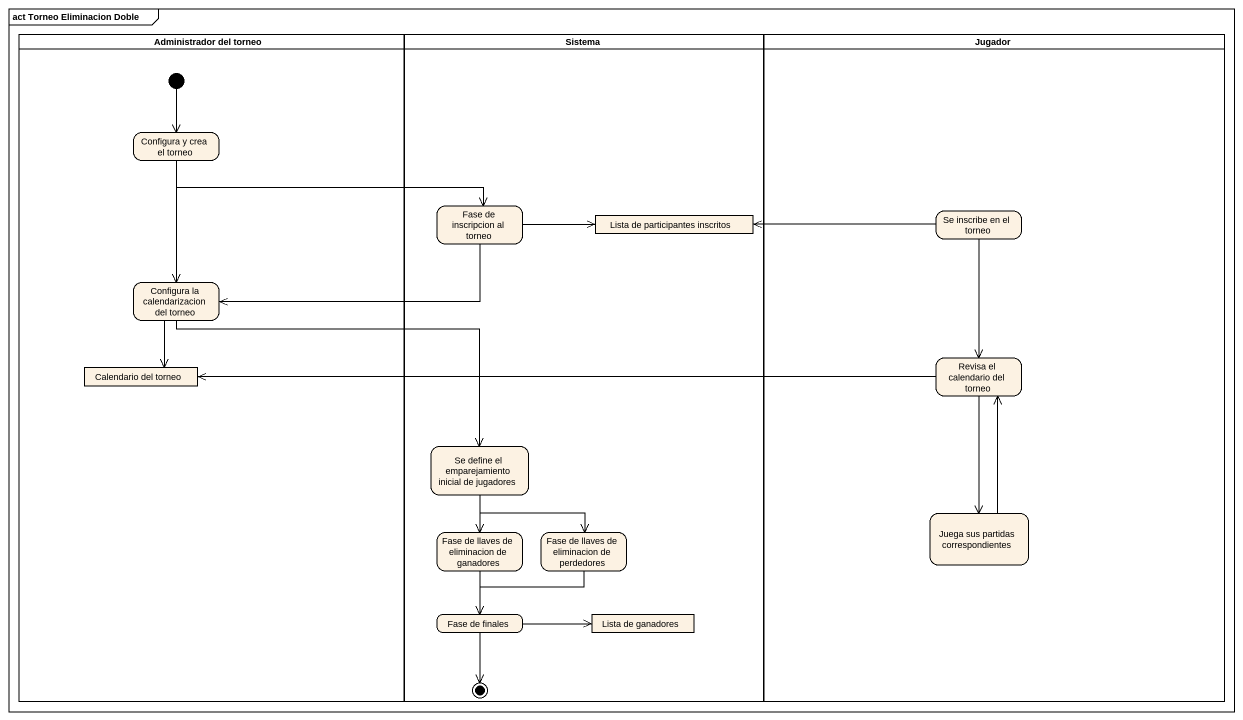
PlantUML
@startuml
mainframe act Torneo Eliminacion Doble
hide empty description
state "Administrador del torneo" as Administrador_del_torneo <<partition>> {
  state "Configura y crea el torneo" as Configura_y_crea_el_torneo
  state "Configura la calendarizacion del torneo" as Configura_la
  state "Calendario del torneo" as Calendario_del_torneo <<object>>
  [*] --> Configura_y_crea_el_torneo
}
state Sistema <<partition>> {
  state "Fase de inscripcion al torneo" as Fase_de_inscripcion_al
  state "Lista de participantes inscritos" as Lista_de_participantes <<object>>
  state "Se define el emparejamiento inicial de jugadores" as Se_define_el_emparejamiento
  state "Fase de llaves de eliminacion de ganadores" as Fase_de_llaves_de
  state "Fase de llaves de eliminacion de perdedores" as Fase_de_llaves_de_2
  state "Fase de finales" as Fase_de_finales
  state "Lista de ganadores" as Lista_de_ganadores <<object>>
  Fase_de_finales --> [*]
}
state Jugador <<partition>> {
  state "Se inscribe en el torneo" as Se_inscribe_en_el_torneo
  state "Revisa el calendario del torneo" as Revisa_el_calendario_del
  state "Juega sus partidas correspondientes" as Juega_sus_partidas
}
Configura_y_crea_el_torneo -right-> Fase_de_inscripcion_al
Configura_y_crea_el_torneo --> Configura_la
Fase_de_inscripcion_al -right-> Lista_de_participantes
Fase_de_inscripcion_al -left-> Configura_la
Se_inscribe_en_el_torneo -left-> Lista_de_participantes
Se_inscribe_en_el_torneo --> Revisa_el_calendario_del
Configura_la --> Calendario_del_torneo
Configura_la -right-> Se_define_el_emparejamiento
Revisa_el_calendario_del -left-> Calendario_del_torneo
Revisa_el_calendario_del --> Juega_sus_partidas
Se_define_el_emparejamiento --> Fase_de_llaves_de
Se_define_el_emparejamiento --> Fase_de_llaves_de_2
Juega_sus_partidas -up-> Revisa_el_calendario_del
Fase_de_llaves_de --> Fase_de_finales
Fase_de_llaves_de_2 --> Fase_de_finales
Fase_de_finales -right-> Lista_de_ganadores
@enduml
